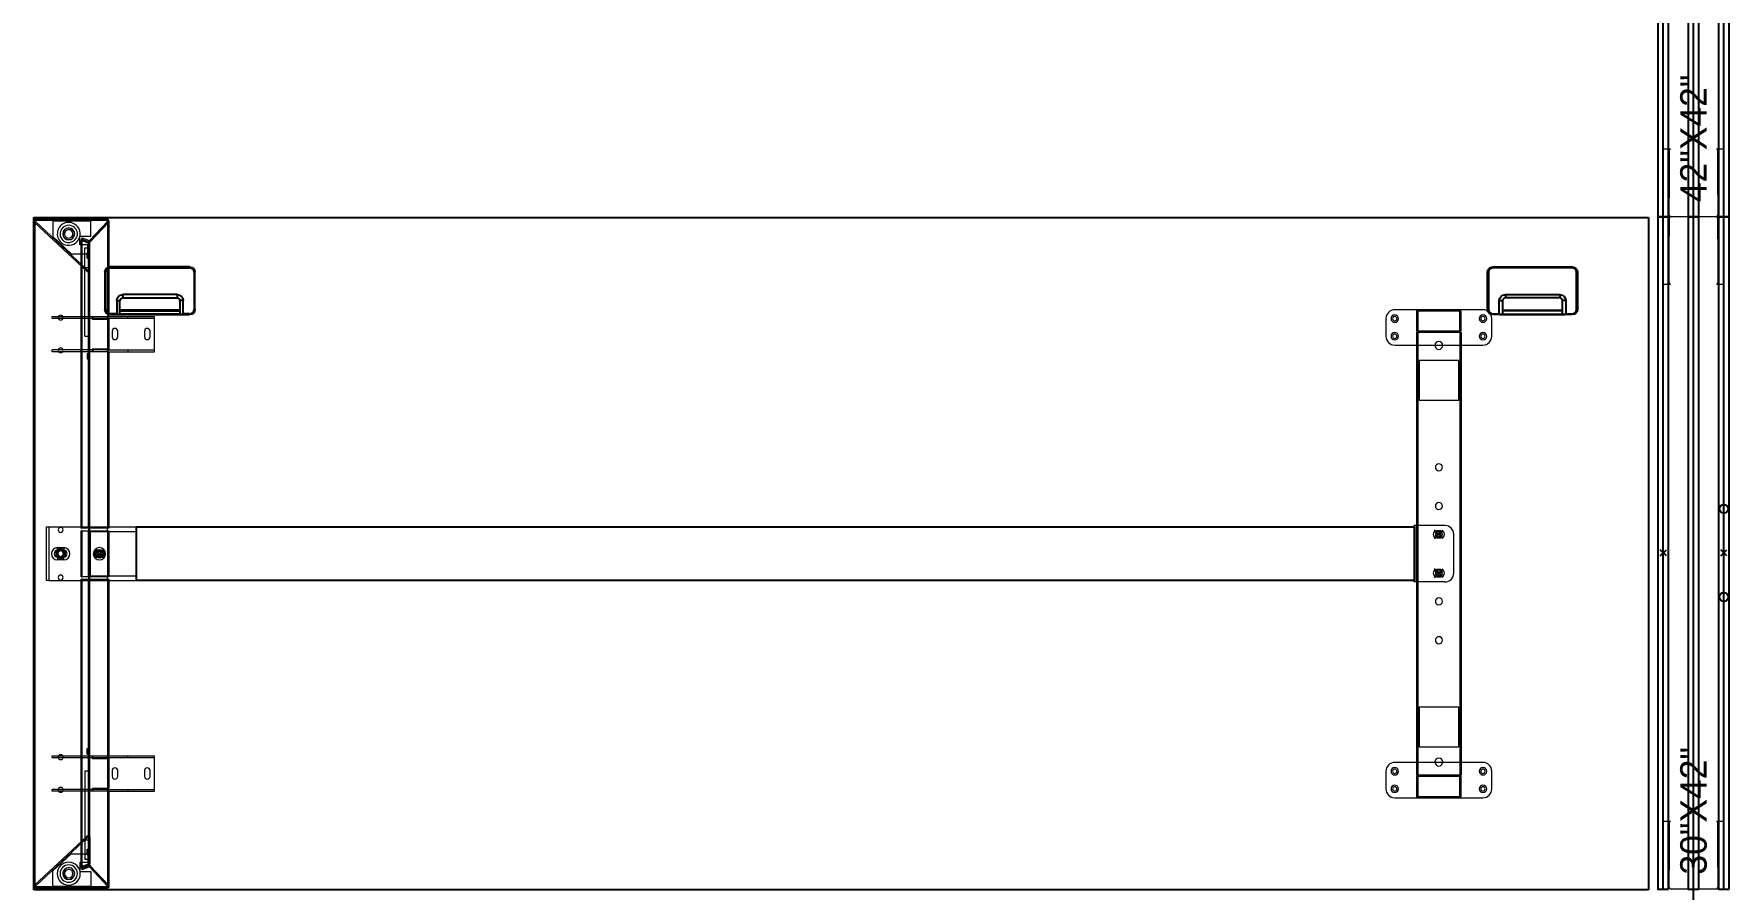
# Model space of a CAD drawing. Header units: inches. Extents: x 126 to 13186, y 9 to 361.
# Drawn here: x 7842.8 to 7918.4, y 110.9 to 149.1 of the extents above; entities that cross this region are included whole.
import ezdxf

# ---------------------------------------------------------------- set-up
doc = ezdxf.new("R2010")
doc.units = ezdxf.units.IN
doc.header["$MEASUREMENT"] = 0
for name, color, linetype in [('DD2D', 7, 'Continuous'), ('DD2D_Geometry', 7, 'Continuous'), ('ENFASIS NEW', 7, 'Continuous'), ('PV-26D', 7, 'Continuous')]:
    doc.layers.add(name, color=color, linetype=linetype)
doc.styles.get("Standard").update_dxf_attribs({"font": 'stylu.ttf'})

# ---------------------------------------------------------------- blocks, each defined once
blk = doc.blocks.new('DD40123072AB')
for p, q in [((-0.915, -0.7687), (-0.915, -0.0067)), ((-0.915, -0.0067), (0.915, -0.0067)), ((0.915, -0.0067), (0.915, -0.7687)), ((0.915, -0.7687), (-0.915, -0.7687))]:
    blk.add_line(p, q)
at = {"layer": 'PV-26D'}
for p, q in [((-0.8345, -0.0687), (-0.8345, -0.1107)), ((-0.8335, -0.0687), (-0.8345, -0.0687)), ((-0.8335, -0.1107), (-0.8335, -0.0687)), ((-0.7385, -0.0627), (-0.8285, -0.0627)), ((-0.8285, -0.0637), (-0.8285, -0.0627)), ((-0.8285, -0.0637), (-0.7385, -0.0637)), ((-0.7385, -0.0637), (-0.7385, -0.0627)), ((-0.7335, -0.0687), (-0.7335, -0.1107)), ((-0.7335, -0.0687), (-0.7325, -0.0687)), ((-0.7325, -0.1107), (-0.7325, -0.0687)), ((0.7325, -0.1107), (0.7325, -0.0687)), ((0.7335, -0.0687), (0.7325, -0.0687)), ((0.7335, -0.0687), (0.7335, -0.1107)), ((0.7385, -0.0627), (0.8285, -0.0627)), ((0.7385, -0.0637), (0.7385, -0.0627)), ((0.8285, -0.0637), (0.7385, -0.0637)), ((0.8285, -0.0637), (0.8285, -0.0627)), ((0.8335, -0.1107), (0.8335, -0.0687)), ((0.8335, -0.0687), (0.8345, -0.0687)), ((0.8345, -0.0687), (0.8345, -0.1107)), ((-0.7527, -0.094), (-0.8143, -0.094)), ((-0.8143, -0.094), (-0.8143, -0.0977)), ((-0.7527, -0.094), (-0.7527, -0.0977)), ((0.7527, -0.094), (0.8143, -0.094)), ((0.7527, -0.094), (0.7527, -0.0977)), ((0.8143, -0.094), (0.8143, -0.0977)), ((-0.8335, -0.1107), (-0.8345, -0.1107)), ((-0.8212, -0.1009), (-0.8212, -0.1157)), ((-0.8212, -0.1009), (-0.8175, -0.1009)), ((-0.8175, -0.1167), (-0.8175, -0.1009)), ((-0.7495, -0.1117), (-0.8175, -0.1117)), ((-0.7495, -0.1119), (-0.8175, -0.1119)), ((-0.8175, -0.1124), (-0.7495, -0.1124)), ((-0.8143, -0.0977), (-0.7527, -0.0977)), ((-0.7495, -0.1009), (-0.7495, -0.1167)), ((-0.7458, -0.1009), (-0.7495, -0.1009)), ((-0.7458, -0.1157), (-0.7458, -0.1009)), ((-0.7335, -0.1107), (-0.7325, -0.1107)), ((0.7335, -0.1107), (0.7325, -0.1107)), ((0.7458, -0.1157), (0.7458, -0.1009)), ((0.7458, -0.1009), (0.7495, -0.1009)), ((0.7495, -0.1009), (0.7495, -0.1167)), ((0.7495, -0.1117), (0.8175, -0.1117)), ((0.7495, -0.1119), (0.8175, -0.1119)), ((0.8175, -0.1124), (0.7495, -0.1124)), ((0.8143, -0.0977), (0.7527, -0.0977)), ((0.8175, -0.1167), (0.8175, -0.1009)), ((0.8212, -0.1009), (0.8175, -0.1009)), ((0.8212, -0.1009), (0.8212, -0.1157)), ((0.8335, -0.1107), (0.8345, -0.1107)), ((-0.8212, -0.1157), (-0.8285, -0.1157)), ((-0.8285, -0.1157), (-0.8285, -0.1167)), ((-0.8285, -0.1167), (-0.8175, -0.1167)), ((-0.7495, -0.1161), (-0.8175, -0.1161)), ((-0.8175, -0.1166), (-0.7495, -0.1166)), ((-0.7495, -0.1167), (-0.8175, -0.1167)), ((-0.7495, -0.1167), (-0.7385, -0.1167)), ((-0.7385, -0.1157), (-0.7458, -0.1157)), ((-0.7385, -0.1157), (-0.7385, -0.1167)), ((0.7385, -0.1157), (0.7458, -0.1157)), ((0.7385, -0.1157), (0.7385, -0.1167)), ((0.7495, -0.1167), (0.7385, -0.1167)), ((0.7495, -0.1161), (0.8175, -0.1161)), ((0.8175, -0.1166), (0.7495, -0.1166)), ((0.7495, -0.1167), (0.8175, -0.1167)), ((0.8285, -0.1167), (0.8175, -0.1167)), ((0.8212, -0.1157), (0.8285, -0.1157)), ((0.8285, -0.1157), (0.8285, -0.1167))]:
    blk.add_line(p, q, dxfattribs=at)
at = {"layer": 'PV-26D', "extrusion": (0, 0, -1)}
for centre, radius, start, end in [((0.8285, -0.0687), 0.006, 0, 90), ((0.7385, -0.0687), 0.006, 90, 180), ((-0.7385, -0.0687), 0.006, 0, 90), ((-0.8285, -0.0687), 0.006, 90, 180), ((0.8143, -0.1009), 0.00691, 0, 90), ((0.7527, -0.1009), 0.00691, 90, 180), ((-0.7527, -0.1009), 0.00691, 0, 90), ((-0.8143, -0.1009), 0.00691, 90, 180), ((0.8285, -0.1107), 0.006, 270, 0), ((0.7385, -0.1107), 0.006, 180, 270), ((-0.7385, -0.1107), 0.006, 270, 0), ((-0.8285, -0.1107), 0.006, 180, 270)]:
    blk.add_arc(centre, radius, start, end, dxfattribs=at)
at = {"layer": 'PV-26D'}
for centre, radius, start, end in [((-0.8285, -0.0687), 0.005, 90, 180), ((-0.7385, -0.0687), 0.005, 0, 90), ((0.7385, -0.0687), 0.005, 90, 180), ((0.8285, -0.0687), 0.005, 0, 90), ((-0.8285, -0.1107), 0.005, 180, 270), ((-0.8143, -0.1009), 0.00318, 90, 180), ((-0.7527, -0.1009), 0.00318, 0, 90), ((-0.7385, -0.1107), 0.005, 270, 0), ((0.7385, -0.1107), 0.005, 180, 270), ((0.7527, -0.1009), 0.00318, 90, 180), ((0.8143, -0.1009), 0.00318, 0, 90), ((0.8285, -0.1107), 0.005, 270, 0)]:
    blk.add_arc(centre, radius, start, end, dxfattribs=at)
for points in [[(-0.8175, -0.1167), (-0.8197, -0.1167), (-0.8212, -0.1163), (-0.8212, -0.1157)], [(-0.7458, -0.1157), (-0.7458, -0.1163), (-0.7473, -0.1167), (-0.7495, -0.1167)], [(0.7458, -0.1157), (0.7458, -0.1163), (0.7473, -0.1167), (0.7495, -0.1167)], [(0.8175, -0.1167), (0.8197, -0.1167), (0.8212, -0.1163), (0.8212, -0.1157)]]:
    blk.add_rational_spline(points, [1, 0.804737854124, 0.804737854124, 1], degree=3, dxfattribs=at)
blk = doc.blocks.new('DD350130S')
at = {"color": 0, "linetype": 'Continuous', "lineweight": 0}
for p, q in [((0, -0.377), (0, 0.377)), ((0.0006, 0.3755), (0.0598, 0.3203)), ((0.0006, 0.3755), (0.0598, 0.3203)), ((0.0015, -0.377), (0.0015, 0.377)), ((0.0017, 0.3766), (0.0609, 0.3214)), ((0.0017, 0.3766), (0.0609, 0.3214)), ((0.0829, 0.379), (0.002, 0.379)), ((0.002, 0.379), (0.0829, 0.379)), ((0.0829, 0.3775), (0.002, 0.3775)), ((0.0829, 0.3775), (0.002, 0.3775)), ((0.0645, 0.377), (0.0215, 0.377)), ((0.0215, 0.377), (0.0215, 0.3594)), ((0.0631, 0.355), (0.0833, 0.3766)), ((0.0632, 0.3549), (0.0833, 0.3765)), ((0.0642, 0.3539), (0.0844, 0.3756)), ((0.0643, 0.3539), (0.0844, 0.3755)), ((0.0645, 0.36), (0.0645, 0.377)), ((0.0835, 0.3769), (0.0835, 0.269)), ((0.085, 0.3769), (0.085, 0.269)), ((0.0215, 0.3594), (0.0423, 0.34)), ((0.052, 0.35), (0.052, 0.36)), ((0.052, 0.36), (0.0645, 0.36)), ((0.061, 0.35), (0.052, 0.35)), ((0.0534, 0.355), (0.0539, 0.3564)), ((0.0534, 0.3549), (0.054, 0.3563)), ((0.0614, 0.3518), (0.0534, 0.355)), ((0.0614, 0.3518), (0.0534, 0.3549)), ((0.0534, 0.029), (0.0534, 0.3549)), ((0.0619, 0.3533), (0.0539, 0.3564)), ((0.054, 0.3566), (0.0546, 0.358)), ((0.054, 0.3565), (0.0546, 0.3579)), ((0.054, 0.3566), (0.062, 0.3534)), ((0.054, 0.3565), (0.062, 0.3534)), ((0.054, 0.029), (0.054, 0.3565)), ((0.062, 0.3532), (0.054, 0.3563)), ((0.054, 0.029), (0.054, 0.3563)), ((0.0546, 0.358), (0.0626, 0.3549)), ((0.0546, 0.3579), (0.0626, 0.3548)), ((0.0546, 0.029), (0.0546, 0.3579)), ((0.0576, 0.2465), (0.0576, 0.3465)), ((0.0576, 0.3465), (0.0617, 0.3465)), ((0.061, 0.34), (0.061, 0.35)), ((0.0617, 0.3218), (0.0617, 0.3514)), ((0.0617, 0.029), (0.0617, 0.3513)), ((0.0632, 0.3218), (0.0632, 0.3514)), ((0.0633, 0.029), (0.0633, 0.3513)), ((0.0423, 0.34), (0.061, 0.34)), ((0.0602, 0.3349), (0.0602, 0.3411)), ((0.0602, 0.3411), (0.0617, 0.3411)), ((0.0602, 0.3349), (0.0617, 0.3349)), ((0.0617, 0.3399), (0.0632, 0.3399)), ((0.0617, 0.3396), (0.0632, 0.3396)), ((0.0617, 0.3364), (0.0617, 0.3396)), ((0.0617, 0.3364), (0.0632, 0.3364)), ((0.0617, 0.3336), (0.0632, 0.3336)), ((0.0576, 0.3245), (0.0617, 0.3245)), ((0.0617, 0.3122), (0.0633, 0.3122)), ((0.0617, 0.3058), (0.0633, 0.3058)), ((0.0206, 0.2671), (0.0206, 0.269)), ((0.0206, 0.269), (0.0279, 0.269)), ((0.0279, 0.269), (0.0326, 0.269)), ((0.0326, 0.269), (0.0829, 0.269)), ((0.0617, 0.2722), (0.0633, 0.2722)), ((0.066, 0.269), (0.066, 0.266)), ((0.0671, 0.266), (0.0671, 0.269)), ((0.0836, 0.269), (0.0829, 0.269)), ((0.0829, 0.269), (0.0829, 0.269)), ((0.0829, 0.269), (0.0829, 0.266)), ((0.0836, 0.269), (0.0836, 0.2665)), ((0.0836, 0.269), (0.1366, 0.269)), ((0.1066, 0.2671), (0.1066, 0.269)), ((0.1366, 0.2665), (0.1366, 0.269)), ((0.0206, 0.2671), (0.0275, 0.2671)), ((0.0275, 0.2671), (0.033, 0.2671)), ((0.033, 0.2671), (0.0829, 0.2671)), ((0.0617, 0.2658), (0.0633, 0.2658)), ((0.066, 0.266), (0.0829, 0.266)), ((0.0829, 0.2671), (0.0836, 0.2671)), ((0.0829, 0.266), (0.0836, 0.266)), ((0.0829, 0.266), (0.0829, 0.266)), ((0.0835, 0.266), (0.0835, 0.232)), ((0.0836, 0.2671), (0.1366, 0.2671)), ((0.0836, 0.2315), (0.0836, 0.2665)), ((0.0836, 0.266), (0.085, 0.266)), ((0.085, 0.266), (0.085, 0.232)), ((0.0886, 0.2522), (0.0886, 0.2458)), ((0.095, 0.2458), (0.095, 0.2522)), ((0.1253, 0.2522), (0.1253, 0.2458)), ((0.1316, 0.2458), (0.1316, 0.2522)), ((0.1366, 0.2315), (0.1366, 0.2665)), ((0.0206, 0.229), (0.0206, 0.2309)), ((0.0275, 0.2309), (0.0206, 0.2309)), ((0.033, 0.2309), (0.0275, 0.2309)), ((0.0829, 0.2309), (0.033, 0.2309)), ((0.0576, 0.2465), (0.0617, 0.2465)), ((0.0829, 0.232), (0.066, 0.232)), ((0.066, 0.232), (0.066, 0.229)), ((0.0671, 0.229), (0.0671, 0.232)), ((0.0836, 0.232), (0.0829, 0.232)), ((0.0829, 0.232), (0.0829, 0.232)), ((0.0829, 0.232), (0.0829, 0.229)), ((0.0836, 0.2309), (0.0829, 0.2309)), ((0.085, 0.232), (0.0836, 0.232)), ((0.0836, 0.2315), (0.0836, 0.229)), ((0.0836, 0.2309), (0.1366, 0.2309)), ((0.1066, 0.2309), (0.1066, 0.229)), ((0.1366, 0.229), (0.1366, 0.2315)), ((0.0279, 0.229), (0.0206, 0.229)), ((0.0326, 0.229), (0.0279, 0.229)), ((0.0829, 0.229), (0.0326, 0.229)), ((0.0602, 0.2271), (0.0617, 0.2271)), ((0.0602, 0.2271), (0.0602, 0.2209)), ((0.0602, 0.2209), (0.0617, 0.2209)), ((0.0617, 0.2256), (0.0617, 0.2224)), ((0.0617, 0.2256), (0.0633, 0.2256)), ((0.0617, 0.2224), (0.0633, 0.2224)), ((0.0829, 0.229), (0.0836, 0.229)), ((0.0829, 0.229), (0.0829, 0.229)), ((0.0835, 0.229), (0.0835, 0.029)), ((0.0836, 0.229), (0.1366, 0.229)), ((0.085, 0.229), (0.085, 0.029)), ((0.0534, 0.029), (0.054, 0.029)), ((0.0534, -0.026), (0.0534, 0.026)), ((0.0534, 0.026), (0.054, 0.026)), ((0.0546, 0.029), (0.054, 0.029)), ((0.054, 0.029), (0.054, 0.029)), ((0.054, -0.026), (0.054, 0.026)), ((0.0546, 0.026), (0.054, 0.026)), ((0.054, 0.026), (0.054, 0.026)), ((0.054, -0.026), (0.054, 0.026)), ((0.0626, 0.029), (0.0546, 0.029)), ((0.0546, 0.026), (0.0626, 0.026)), ((0.0546, -0.026), (0.0546, 0.026)), ((0.0617, 0.029), (0.0617, 0.026)), ((0.0617, -0.026), (0.0617, 0.026)), ((0.0626, 0.029), (0.0632, 0.029)), ((0.0632, 0.026), (0.0626, 0.026)), ((0.0829, 0.029), (0.0632, 0.029)), ((0.0632, 0.026), (0.0829, 0.026)), ((0.0633, 0.026), (0.0633, 0.029)), ((0.0633, -0.026), (0.0633, 0.026)), ((0.085, 0.029), (0.0829, 0.029)), ((0.0829, 0.029), (0.0829, 0.029)), ((0.0829, 0.029), (0.0829, 0.026)), ((0.0829, 0.026), (0.085, 0.026)), ((0.0829, 0.026), (0.0829, 0.026)), ((0.0835, 0.026), (0.0835, -0.026)), ((0.085, 0.026), (0.085, -0.026)), ((0.0722, 0.004), (0.0708, 0.004)), ((0.0764, 0.004), (0.0722, 0.004)), ((0.0764, 0.004), (0.0775, 0.004)), ((0.0708, -0.004), (0.0722, -0.004)), ((0.0722, -0.004), (0.0764, -0.004)), ((0.0764, -0.004), (0.0775, -0.004)), ((0.0534, -0.026), (0.054, -0.026)), ((0.0534, -0.3549), (0.0534, -0.029)), ((0.0534, -0.029), (0.054, -0.029)), ((0.0546, -0.026), (0.054, -0.026)), ((0.054, -0.026), (0.054, -0.026)), ((0.054, -0.3565), (0.054, -0.029)), ((0.0546, -0.029), (0.054, -0.029)), ((0.054, -0.029), (0.054, -0.029)), ((0.054, -0.3563), (0.054, -0.029)), ((0.0626, -0.026), (0.0546, -0.026)), ((0.0546, -0.029), (0.0626, -0.029)), ((0.0546, -0.3579), (0.0546, -0.029)), ((0.0617, -0.026), (0.0617, -0.029)), ((0.0617, -0.3513), (0.0617, -0.029)), ((0.0626, -0.026), (0.0632, -0.026)), ((0.0632, -0.029), (0.0626, -0.029)), ((0.0829, -0.026), (0.0632, -0.026)), ((0.0632, -0.029), (0.0829, -0.029)), ((0.0633, -0.029), (0.0633, -0.026)), ((0.0633, -0.3513), (0.0633, -0.029)), ((0.085, -0.026), (0.0829, -0.026)), ((0.0829, -0.026), (0.0829, -0.026)), ((0.0829, -0.026), (0.0829, -0.029)), ((0.0829, -0.029), (0.085, -0.029)), ((0.0829, -0.029), (0.0829, -0.029)), ((0.0835, -0.029), (0.0835, -0.229)), ((0.085, -0.029), (0.085, -0.229)), ((0.0206, -0.2309), (0.0206, -0.229)), ((0.0206, -0.229), (0.0279, -0.229)), ((0.0279, -0.229), (0.0326, -0.229)), ((0.0326, -0.229), (0.0829, -0.229)), ((0.0602, -0.2271), (0.0602, -0.2209)), ((0.0602, -0.2209), (0.0617, -0.2209)), ((0.0602, -0.2271), (0.0617, -0.2271)), ((0.0617, -0.2224), (0.0633, -0.2224)), ((0.0617, -0.2256), (0.0617, -0.2224)), ((0.0617, -0.2256), (0.0633, -0.2256)), ((0.066, -0.229), (0.066, -0.232)), ((0.0671, -0.232), (0.0671, -0.229)), ((0.0836, -0.229), (0.0829, -0.229)), ((0.0829, -0.229), (0.0829, -0.229)), ((0.0829, -0.229), (0.0829, -0.232)), ((0.0836, -0.229), (0.0836, -0.2315)), ((0.0836, -0.229), (0.1366, -0.229)), ((0.1066, -0.2309), (0.1066, -0.229)), ((0.1366, -0.2315), (0.1366, -0.229)), ((0.0206, -0.2309), (0.0275, -0.2309)), ((0.0275, -0.2309), (0.033, -0.2309)), ((0.033, -0.2309), (0.0829, -0.2309)), ((0.0576, -0.2465), (0.0576, -0.3465)), ((0.0617, -0.2465), (0.0576, -0.2465)), ((0.066, -0.232), (0.0829, -0.232)), ((0.0829, -0.2309), (0.0836, -0.2309)), ((0.0829, -0.232), (0.0836, -0.232)), ((0.0829, -0.232), (0.0829, -0.232)), ((0.0835, -0.232), (0.0835, -0.266)), ((0.0836, -0.2309), (0.1366, -0.2309)), ((0.0836, -0.2665), (0.0836, -0.2315)), ((0.0836, -0.232), (0.085, -0.232)), ((0.085, -0.232), (0.085, -0.266)), ((0.0886, -0.2458), (0.0886, -0.2522)), ((0.095, -0.2522), (0.095, -0.2458)), ((0.1253, -0.2458), (0.1253, -0.2522)), ((0.1316, -0.2522), (0.1316, -0.2458)), ((0.1366, -0.2665), (0.1366, -0.2315)), ((0.0206, -0.269), (0.0206, -0.2671)), ((0.0275, -0.2671), (0.0206, -0.2671)), ((0.033, -0.2671), (0.0275, -0.2671)), ((0.0829, -0.2671), (0.033, -0.2671)), ((0.0617, -0.2658), (0.0633, -0.2658)), ((0.0829, -0.266), (0.066, -0.266)), ((0.066, -0.266), (0.066, -0.269)), ((0.0671, -0.269), (0.0671, -0.266)), ((0.0836, -0.266), (0.0829, -0.266)), ((0.0829, -0.266), (0.0829, -0.266)), ((0.0829, -0.266), (0.0829, -0.269)), ((0.0836, -0.2671), (0.0829, -0.2671)), ((0.085, -0.266), (0.0836, -0.266)), ((0.0836, -0.2665), (0.0836, -0.269)), ((0.0836, -0.2671), (0.1366, -0.2671)), ((0.1066, -0.2671), (0.1066, -0.269)), ((0.1366, -0.269), (0.1366, -0.2665)), ((0.0279, -0.269), (0.0206, -0.269)), ((0.0326, -0.269), (0.0279, -0.269)), ((0.0829, -0.269), (0.0326, -0.269)), ((0.0617, -0.2722), (0.0633, -0.2722)), ((0.0829, -0.269), (0.0836, -0.269)), ((0.0829, -0.269), (0.0829, -0.269)), ((0.0835, -0.269), (0.0835, -0.3769)), ((0.0836, -0.269), (0.1366, -0.269)), ((0.085, -0.269), (0.085, -0.3769)), ((0.0617, -0.3058), (0.0633, -0.3058)), ((0.0598, -0.3203), (0.0006, -0.3755)), ((0.0006, -0.3755), (0.0598, -0.3203)), ((0.0609, -0.3214), (0.0017, -0.3766)), ((0.0017, -0.3766), (0.0609, -0.3214)), ((0.0617, -0.3245), (0.0576, -0.3245)), ((0.0617, -0.3122), (0.0633, -0.3122)), ((0.0617, -0.3218), (0.0617, -0.3514)), ((0.0632, -0.3218), (0.0632, -0.3514)), ((0.0215, -0.3594), (0.0423, -0.34)), ((0.0423, -0.34), (0.061, -0.34)), ((0.0602, -0.3349), (0.0617, -0.3349)), ((0.0602, -0.3411), (0.0602, -0.3349)), ((0.0602, -0.3411), (0.0617, -0.3411)), ((0.061, -0.34), (0.061, -0.35)), ((0.0617, -0.3336), (0.0632, -0.3336)), ((0.0617, -0.3396), (0.0617, -0.3364)), ((0.0617, -0.3364), (0.0632, -0.3364)), ((0.0617, -0.3396), (0.0632, -0.3396)), ((0.0617, -0.3399), (0.0632, -0.3399)), ((0.0215, -0.377), (0.0215, -0.3594)), ((0.061, -0.35), (0.052, -0.35)), ((0.052, -0.35), (0.052, -0.36)), ((0.052, -0.36), (0.0645, -0.36)), ((0.0534, -0.3549), (0.0614, -0.3518)), ((0.0614, -0.3518), (0.0534, -0.355)), ((0.054, -0.3563), (0.0534, -0.3549)), ((0.0534, -0.355), (0.0539, -0.3564)), ((0.0619, -0.3533), (0.0539, -0.3564)), ((0.054, -0.3563), (0.062, -0.3532)), ((0.062, -0.3534), (0.054, -0.3565)), ((0.054, -0.3566), (0.062, -0.3534)), ((0.0546, -0.3579), (0.054, -0.3565)), ((0.054, -0.3566), (0.0546, -0.358)), ((0.0626, -0.3548), (0.0546, -0.3579)), ((0.0546, -0.358), (0.0626, -0.3549)), ((0.0617, -0.3465), (0.0576, -0.3465)), ((0.0631, -0.355), (0.0833, -0.3766)), ((0.0833, -0.3765), (0.0632, -0.3549)), ((0.0642, -0.3539), (0.0844, -0.3756)), ((0.0844, -0.3755), (0.0643, -0.3539)), ((0.0645, -0.36), (0.0645, -0.377)), ((0.002, -0.3775), (0.0829, -0.3775)), ((0.0829, -0.3775), (0.002, -0.3775)), ((0.0829, -0.379), (0.002, -0.379)), ((0.0829, -0.379), (0.002, -0.379)), ((0.0645, -0.377), (0.0215, -0.377))]:
    blk.add_line(p, q, dxfattribs=at)
at = {"color": 1}
for p, q in [((0.0694, -0.0049), (0.0792, 0.0049)), ((0.0792, -0.0049), (0.0694, 0.0049))]:
    blk.add_line(p, q, dxfattribs=at)
at = {"color": 0, "linetype": 'Continuous', "lineweight": 0}
for centre, radius, start, end in [((0.0395, 0.3625), 0.013, 70.8025, 250.8025), ((0.0395, 0.3625), 0.0098, 70.8025, 250.8025), ((0.0395, 0.3625), 0.00675, 0, 180), ((0.0395, 0.3625), 0.0065, 70.8025, 250.8025), ((0.0395, 0.3625), 0.00476, 70.8025, 250.8025), ((0.0395, 0.3625), 0.013, 250.8025, 70.8025), ((0.0395, 0.3625), 0.0098, 250.8025, 70.8025), ((0.0395, 0.3625), 0.0065, 250.8025, 70.8025), ((0.0395, 0.3625), 0.00476, 250.8025, 70.8025), ((0.0395, 0.3625), 0.00675, 180, 0), ((0.0303, 0.2675), 0.00277, 0, 180), ((0.0303, 0.2675), 0.00277, 180, 0), ((0.0918, 0.2522), 0.00317, 0, 180), ((0.1285, 0.2522), 0.00318, 0, 180), ((0.0303, 0.2305), 0.00277, 0, 180), ((0.0918, 0.2458), 0.00317, 180, 0), ((0.1285, 0.2458), 0.00318, 180, 0), ((0.0303, 0.2305), 0.00277, 180, 0), ((0.0303, 0.027), 0.00278, 0, 180), ((0.0303, 0.027), 0.00278, 180, 0), ((0.0303, 0), 0.0055, 146.8424, 326.8424), ((0.0303, 0), 0.005, 146.8424, 326.8424), ((0.0303, 0), 0.0055, 326.8424, 146.8424), ((0.0303, 0), 0.0045, 0, 180), ((0.0303, 0), 0.0045, 146.8424, 326.8424), ((0.0303, 0), 0.005, 326.8424, 146.8424), ((0.0303, 0), 0.004, 146.8424, 326.8424), ((0.0303, 0), 0.0045, 326.8424, 146.8424), ((0.0303, 0), 0.0037, 146.8424, 326.8424), ((0.0303, 0), 0.004, 326.8424, 146.8424), ((0.0303, 0), 0.00317, 146.8424, 326.8424), ((0.0303, 0), 0.0037, 326.8424, 146.8424), ((0.0303, 0), 0.00317, 326.8424, 146.8424), ((0.0743, 0), 0.0045, 0, 180), ((0.0303, 0), 0.0045, 180, 0), ((0.0743, 0), 0.0045, 180, 0), ((0.0303, -0.027), 0.00278, 0, 180), ((0.0303, -0.027), 0.00278, 180, 0), ((0.0303, -0.2305), 0.00278, 0, 180), ((0.0303, -0.2305), 0.00278, 180, 0), ((0.0918, -0.2458), 0.00317, 0, 180), ((0.1285, -0.2458), 0.00318, 0, 180), ((0.0303, -0.2675), 0.00277, 0, 180), ((0.0303, -0.2675), 0.00277, 180, 0), ((0.0918, -0.2522), 0.00317, 180, 0), ((0.1285, -0.2522), 0.00318, 180, 0), ((0.0395, -0.3625), 0.013, 0, 180), ((0.0395, -0.3625), 0.013, 180, 0), ((0.0395, -0.3625), 0.0098, 0, 180), ((0.0395, -0.3625), 0.0098, 180, 0), ((0.0395, -0.3625), 0.00675, 0, 180), ((0.0395, -0.3625), 0.00675, 180, 0), ((0.0395, -0.3625), 0.0065, 0, 180), ((0.0395, -0.3625), 0.0065, 180, 0), ((0.0395, -0.3625), 0.00476, 0, 180), ((0.0395, -0.3625), 0.00476, 180, 0)]:
    blk.add_arc(centre, radius, start, end, dxfattribs=at)
for centre, start_param, end_param in [((0.0708, 0), 3.141593, 6.283185), ((0.072, 0), 3.141593, 6.283185), ((0.0764, 0), 3.119622, 3.141593), ((0.0764, 0), 1.570796, 3.119622), ((0.0775, 0), 1.570796, 3.141593), ((0.0764, 0), 0.021971, 1.570796), ((0.0764, 0), 0, 0.021971), ((0.0775, 0), 0, 1.570796)]:
    blk.add_ellipse(centre, major_axis=(0, -0.00396), ratio=0.681998, start_param=start_param, end_param=end_param, dxfattribs=at)
for points, weights in [([(0.002, 0.379), (0.0008, 0.379), (0, 0.3782), (0, 0.377)], [1, 0.804737854124, 0.804737854124, 1]), ([(0.002, 0.379), (0.0008, 0.379), (0, 0.3782), (0, 0.377)], [1, 0.804737854124, 0.804737854124, 1]), ([(0, 0.377), (0, 0.3769), (0, 0.3767), (0, 0.3766)], [1, 0.988288867323, 0.979058155761, 0.972307865317]), ([(0, 0.377), (0, 0.3764), (0.0002, 0.3759), (0.0006, 0.3755)], [1, 0.944706716257, 0.944706716257, 1]), ([(0, 0.3766), (0.0001, 0.3762), (0.0003, 0.3758), (0.0006, 0.3755)], [0.972307865317, 0.947187137373, 0.956417848934, 1]), ([(0.002, 0.3775), (0.0017, 0.3775), (0.0015, 0.3773), (0.0015, 0.377)], [1, 0.804737854124, 0.804737854124, 1]), ([(0.002, 0.3775), (0.0017, 0.3775), (0.0015, 0.3773), (0.0015, 0.377)], [1, 0.804737854124, 0.804737854124, 1]), ([(0.0015, 0.377), (0.0015, 0.3768), (0.0016, 0.3767), (0.0017, 0.3766)], [1, 0.944706716257, 0.944706716257, 1]), ([(0.0015, 0.377), (0.0015, 0.3768), (0.0015, 0.3767), (0.0017, 0.3766)], [1, 0.944706716257, 0.944706716257, 1]), ([(0.0829, 0.379), (0.0829, 0.379), (0.0829, 0.379), (0.0829, 0.379)], [0.99417228897, 0.996095139241, 0.998037709584, 1]), ([(0.0846, 0.3782), (0.0842, 0.3787), (0.0836, 0.379), (0.0829, 0.379)], [0.708386720175, 0.737079172893, 0.834283599501, 1]), ([(0.0835, 0.3769), (0.0835, 0.3772), (0.0832, 0.3775), (0.0829, 0.3775)], [1, 0.804737854124, 0.804737854124, 1]), ([(0.0833, 0.3766), (0.0837, 0.377), (0.0835, 0.3775), (0.0829, 0.3775)], [1, 0.59916604595, 0.59916604595, 1]), ([(0.0833, 0.3765), (0.0834, 0.3766), (0.0835, 0.3768), (0.0835, 0.3769)], [1, 0.953611711988, 0.953611711988, 1]), ([(0.0844, 0.3756), (0.0851, 0.3763), (0.0852, 0.3773), (0.0846, 0.3782)], [1, 0.764882446449, 0.667678019841, 0.708386720175]), ([(0.0844, 0.3755), (0.0848, 0.3759), (0.085, 0.3764), (0.085, 0.3769)], [1, 0.953611711988, 0.953611711988, 1]), ([(0.085, 0.3769), (0.085, 0.3774), (0.0849, 0.3778), (0.0846, 0.3782)], [1, 0.918269742137, 0.870749059409, 0.857437951816]), ([(0.0617, 0.3513), (0.0617, 0.3515), (0.0616, 0.3517), (0.0614, 0.3518)], [1, 0.884611873459, 0.884611873459, 1]), ([(0.0617, 0.3514), (0.0617, 0.3516), (0.0616, 0.3518), (0.0614, 0.3518)], [1, 0.884393166085, 0.884393166085, 1]), ([(0.0632, 0.3514), (0.0632, 0.3522), (0.0627, 0.3529), (0.0619, 0.3533)], [1, 0.884393166085, 0.884393166085, 1]), ([(0.062, 0.3534), (0.0628, 0.353), (0.0637, 0.3532), (0.0643, 0.3539)], [1, 0.884174271313, 0.884174271313, 1]), ([(0.062, 0.3534), (0.0628, 0.3531), (0.0637, 0.3533), (0.0642, 0.3539)], [1, 0.884393166085, 0.884393166085, 1]), ([(0.0633, 0.3513), (0.0633, 0.3521), (0.0628, 0.3529), (0.062, 0.3532)], [1, 0.884611873459, 0.884611873459, 1]), ([(0.0626, 0.3549), (0.0628, 0.3548), (0.063, 0.3548), (0.0631, 0.355)], [1, 0.884393166085, 0.884393166085, 1]), ([(0.0626, 0.3548), (0.0628, 0.3547), (0.063, 0.3547), (0.0632, 0.3549)], [1, 0.884174271313, 0.884174271313, 1]), ([(0.0598, 0.3203), (0.0614, 0.3189), (0.0633, 0.3197), (0.0633, 0.3218)], [1, 0.59916604595, 0.59916604595, 1]), ([(0.0598, 0.3203), (0.0613, 0.3189), (0.0632, 0.3197), (0.0632, 0.3218)], [1, 0.59916604595, 0.59916604595, 1]), ([(0.0609, 0.3214), (0.0613, 0.321), (0.0617, 0.3213), (0.0617, 0.3218)], [1, 0.59916604595, 0.59916604595, 1]), ([(0.0609, 0.3214), (0.0612, 0.321), (0.0617, 0.3213), (0.0617, 0.3218)], [1, 0.59916604595, 0.59916604595, 1]), ([(0.0633, -0.3218), (0.0633, -0.3197), (0.0614, -0.3189), (0.0598, -0.3203)], [1, 0.59916604595, 0.59916604595, 1]), ([(0.0598, -0.3203), (0.0613, -0.3189), (0.0632, -0.3197), (0.0632, -0.3218)], [1, 0.59916604595, 0.59916604595, 1]), ([(0.0617, -0.3218), (0.0617, -0.3213), (0.0613, -0.321), (0.0609, -0.3214)], [1, 0.59916604595, 0.59916604595, 1]), ([(0.0609, -0.3214), (0.0612, -0.321), (0.0617, -0.3213), (0.0617, -0.3218)], [1, 0.59916604595, 0.59916604595, 1]), ([(0.0614, -0.3518), (0.0616, -0.3517), (0.0617, -0.3515), (0.0617, -0.3513)], [1, 0.884611873459, 0.884611873459, 1]), ([(0.0617, -0.3514), (0.0617, -0.3516), (0.0616, -0.3518), (0.0614, -0.3518)], [1, 0.884393166085, 0.884393166085, 1]), ([(0.0632, -0.3514), (0.0632, -0.3522), (0.0627, -0.3529), (0.0619, -0.3533)], [1, 0.884393166085, 0.884393166085, 1]), ([(0.062, -0.3532), (0.0628, -0.3529), (0.0633, -0.3521), (0.0633, -0.3513)], [1, 0.884611873459, 0.884611873459, 1]), ([(0.0643, -0.3539), (0.0637, -0.3532), (0.0628, -0.353), (0.062, -0.3534)], [1, 0.884174271313, 0.884174271313, 1]), ([(0.062, -0.3534), (0.0628, -0.3531), (0.0637, -0.3533), (0.0642, -0.3539)], [1, 0.884393166085, 0.884393166085, 1]), ([(0.0632, -0.3549), (0.063, -0.3547), (0.0628, -0.3547), (0.0626, -0.3548)], [1, 0.884174271313, 0.884174271313, 1]), ([(0.0626, -0.3549), (0.0628, -0.3548), (0.063, -0.3548), (0.0631, -0.355)], [1, 0.884393166085, 0.884393166085, 1]), ([(0.0006, -0.3755), (0.0002, -0.3759), (0, -0.3764), (0, -0.377)], [1, 0.944706716257, 0.944706716257, 1]), ([(0, -0.3766), (0.0001, -0.3762), (0.0003, -0.3758), (0.0006, -0.3755)], [0.972307865317, 0.947187137373, 0.956417848934, 1]), ([(0, -0.377), (0, -0.3769), (0, -0.3767), (0, -0.3766)], [1, 0.988288867323, 0.979058155762, 0.972307865317]), ([(0, -0.377), (0, -0.3782), (0.0008, -0.379), (0.002, -0.379)], [1, 0.804737854124, 0.804737854124, 1]), ([(0.002, -0.379), (0.0008, -0.379), (0, -0.3782), (0, -0.377)], [1, 0.804737854124, 0.804737854124, 1]), ([(0.0017, -0.3766), (0.0016, -0.3767), (0.0015, -0.3768), (0.0015, -0.377)], [1, 0.944706716257, 0.944706716257, 1]), ([(0.0015, -0.377), (0.0015, -0.3768), (0.0015, -0.3767), (0.0017, -0.3766)], [1, 0.944706716257, 0.944706716257, 1]), ([(0.0015, -0.377), (0.0015, -0.3773), (0.0017, -0.3775), (0.002, -0.3775)], [1, 0.804737854124, 0.804737854124, 1]), ([(0.002, -0.3775), (0.0017, -0.3775), (0.0015, -0.3773), (0.0015, -0.377)], [1, 0.804737854124, 0.804737854124, 1]), ([(0.0833, -0.3766), (0.0837, -0.377), (0.0835, -0.3775), (0.0829, -0.3775)], [1, 0.59916604595, 0.59916604595, 1]), ([(0.0829, -0.379), (0.0841, -0.379), (0.085, -0.3781), (0.085, -0.3769)], [1, 0.804737854124, 0.804737854124, 1]), ([(0.0829, -0.3775), (0.0832, -0.3775), (0.0835, -0.3772), (0.0835, -0.3769)], [1, 0.804737854124, 0.804737854124, 1]), ([(0.0846, -0.3782), (0.0842, -0.3787), (0.0836, -0.379), (0.0829, -0.379)], [0.708386720227, 0.737079173009, 0.8342835996, 1]), ([(0.0835, -0.3769), (0.0835, -0.3768), (0.0834, -0.3766), (0.0833, -0.3765)], [1, 0.953611711988, 0.953611711988, 1]), ([(0.085, -0.3769), (0.085, -0.3764), (0.0848, -0.3759), (0.0844, -0.3755)], [1, 0.953611711988, 0.953611711988, 1]), ([(0.0844, -0.3756), (0.0851, -0.3763), (0.0852, -0.3773), (0.0846, -0.3782)], [1, 0.76488244635, 0.667678019759, 0.708386720227])]:
    blk.add_rational_spline(points, weights, degree=3, dxfattribs=at)
blk.add_point((0.0743, 0))
blk = doc.blocks.new('DD305172S')
at = {"color": 0, "linetype": 'Continuous', "lineweight": 0}
for p, q in [((-0.06, 0.0305), (-0.0573, 0.0305)), ((-0.06, -0.0305), (-0.06, 0.0305)), ((-0.0573, 0.0305), (0.038, 0.0305)), ((-0.0573, 0.0305), (-0.0573, -0.0305)), ((0.038, 0.025), (-0.01, 0.025)), ((-0.01, -0.025), (-0.01, 0.025)), ((0.038, 0.0305), (0.042, 0.0305)), ((0.0393, 0.025), (0.038, 0.025)), ((0.042, 0.025), (0.0393, 0.025)), ((0.042, 0.0112), (0.042, 0.0305)), ((1.49, 0.0308), (1.49, 0.032)), ((1.4935, 0.032), (1.49, 0.032)), ((1.49, 0.0112), (1.49, 0.0308)), ((1.4927, -0.032), (1.4927, 0.032)), ((1.525, 0.032), (1.4935, 0.032)), ((1.5204, 0.026), (1.5157, 0.026)), ((1.535, -0.022), (1.535, 0.022)), ((-0.0475, 0.007), (-0.0405, 0.007)), ((-0.0475, 0.004), (-0.0475, 0.007)), ((-0.0405, 0.004), (-0.0475, 0.004)), ((-0.0405, 0.007), (-0.0405, 0.004)), ((0.042, 0.0096), (0.042, 0.0112)), ((0.042, -0.0096), (0.042, 0.0096)), ((1.49, 0.0096), (1.49, 0.0112)), ((1.49, -0.0096), (1.49, 0.0096)), ((1.5157, 0.018), (1.5204, 0.018)), ((-0.0475, -0.004), (-0.0475, -0.007)), ((-0.0475, -0.004), (-0.0405, -0.004)), ((-0.0405, -0.007), (-0.0475, -0.007)), ((-0.0405, -0.007), (-0.0405, -0.004)), ((0.042, -0.0112), (0.042, -0.0096)), ((0.042, -0.0305), (0.042, -0.0112)), ((1.49, -0.0112), (1.49, -0.0096)), ((1.49, -0.0308), (1.49, -0.0112)), ((1.5204, -0.018), (1.5157, -0.018)), ((-0.0573, -0.0305), (-0.06, -0.0305)), ((-0.0573, -0.0305), (0.038, -0.0305)), ((-0.01, -0.025), (0.038, -0.025)), ((0.038, -0.025), (0.0393, -0.025)), ((0.038, -0.0305), (0.042, -0.0305)), ((0.0393, -0.025), (0.042, -0.025)), ((1.49, -0.032), (1.49, -0.0308)), ((1.4935, -0.032), (1.49, -0.032)), ((1.525, -0.032), (1.4935, -0.032)), ((1.5157, -0.026), (1.5204, -0.026))]:
    blk.add_line(p, q, dxfattribs=at)
at = {"color": 1}
for p, q in [((1.5131, 0.0171), (1.523, 0.0269)), ((1.523, 0.0171), (1.5131, 0.0269)), ((-0.0049, -0.0049), (0.0049, 0.0049)), ((0.0049, -0.0049), (-0.0049, 0.0049)), ((1.5131, -0.0269), (1.523, -0.0171)), ((1.523, -0.0269), (1.5131, -0.0171))]:
    blk.add_line(p, q, dxfattribs=at)
blk.add_lwpolyline([(1.49, -0.0305), (0.042, -0.0305), (0.042, 0.0305), (1.49, 0.0305)], close=True)
at = {"color": 0, "linetype": 'Continuous', "lineweight": 0}
for centre, radius, start, end in [((1.5157, 0.022), 0.00397, 90, 270), ((1.5181, 0.022), 0.00255, 90, 270), ((1.5181, 0.022), 0.00255, 270, 90), ((1.5204, 0.022), 0.00397, 270, 90), ((1.525, 0.022), 0.01, 0, 90), ((-0.0475, 0), 0.00697, 90, 270), ((-0.0475, 0), 0.00397, 90, 270), ((-0.0405, 0), 0.00697, 270, 90), ((-0.0405, 0), 0.00397, 270, 90), ((0, 0), 0.00697, 90, 270), ((0, 0), 0.00397, 90, 270), ((0, 0), 0.00255, 90, 270), ((0, 0), 0.00697, 270, 90), ((0, 0), 0.00397, 270, 90), ((0, 0), 0.00255, 270, 90), ((1.5157, -0.022), 0.00397, 90, 270), ((1.5204, -0.022), 0.00397, 270, 90), ((1.5181, -0.022), 0.00255, 90, 270), ((1.5181, -0.022), 0.00255, 270, 90), ((1.525, -0.022), 0.01, 270, 0)]:
    blk.add_arc(centre, radius, start, end, dxfattribs=at)
for p in [(1.5181, 0.022), (0, 0), (1.5181, -0.022)]:
    blk.add_point(p)
blk = doc.blocks.new('A$C346468CF')
at = {"color": 0, "linetype": 'Continuous', "lineweight": 0}
for p, q in [((-0.3212, 0.1829), (-0.3412, 0.1829)), ((0.1918, 0.1829), (0.1718, 0.1829)), ((-0.3512, 0.1729), (-0.3512, 0.0729)), ((-0.3112, 0.0729), (-0.3112, 0.1729)), ((0.1618, 0.1729), (0.1618, 0.0729)), ((0.2018, 0.0729), (0.2018, 0.1729)), ((-0.3497, 0.1464), (-0.3497, 0.0994)), ((-0.3277, 0.1483), (-0.3493, 0.1483)), ((-0.3277, 0.1467), (-0.3493, 0.1467)), ((-0.3273, 0.0994), (-0.3273, 0.1464)), ((-0.3258, 0.1483), (-0.3112, 0.1483)), ((-0.3258, 0.1464), (-0.3258, 0.1483)), ((-0.3258, 0.1467), (0.1764, 0.1467)), ((-0.3258, 0.0994), (-0.3258, 0.1464)), ((-0.3258, 0.0994), (-0.3258, 0.1464)), ((-0.3112, 0.1483), (0.1618, 0.1483)), ((-0.2937, 0.1454), (-0.2937, 0.1004)), ((-0.2487, 0.1454), (-0.2937, 0.1454)), ((-0.2487, 0.1004), (-0.2487, 0.1454)), ((0.0993, 0.1454), (0.0993, 0.1004)), ((0.1443, 0.1454), (0.0993, 0.1454)), ((0.1443, 0.1004), (0.1443, 0.1454)), ((0.1618, 0.1483), (0.1764, 0.1483)), ((0.1764, 0.1464), (0.1764, 0.1483)), ((0.1764, 0.1464), (0.1764, 0.0994)), ((0.1764, 0.0994), (0.1764, 0.1464)), ((0.1779, 0.1464), (0.1779, 0.0994)), ((0.1999, 0.1483), (0.1783, 0.1483)), ((0.1999, 0.1467), (0.1783, 0.1467)), ((0.2003, 0.0994), (0.2003, 0.1464)), ((-0.3493, 0.099), (-0.3277, 0.099)), ((-0.3493, 0.0975), (-0.3277, 0.0975)), ((-0.3258, 0.0975), (-0.3258, 0.0994)), ((-0.3258, 0.099), (0.1764, 0.099)), ((-0.3258, 0.0975), (-0.3112, 0.0975)), ((-0.3112, 0.0975), (0.1618, 0.0975)), ((-0.2937, 0.1004), (-0.2487, 0.1004)), ((0.0993, 0.1004), (0.1443, 0.1004)), ((0.1618, 0.0975), (0.1764, 0.0975)), ((0.1764, 0.0975), (0.1764, 0.0994)), ((0.1783, 0.099), (0.1999, 0.099)), ((0.1783, 0.0975), (0.1999, 0.0975)), ((-0.3412, 0.0629), (-0.3212, 0.0629)), ((0.1718, 0.0629), (0.1918, 0.0629))]:
    blk.add_line(p, q, dxfattribs=at)
for centre, radius, start, end in [((-0.3412, 0.1729), 0.01, 90, 180), ((-0.3412, 0.1729), 0.00422, 0, 180), ((-0.3412, 0.1729), 0.00246, 0, 180), ((-0.3212, 0.1729), 0.00422, 0, 180), ((-0.3212, 0.1729), 0.00246, 0, 180), ((-0.3212, 0.1729), 0.01, 0, 90), ((0.1718, 0.1729), 0.01, 90, 180), ((0.1718, 0.1729), 0.00422, 0, 180), ((0.1718, 0.1729), 0.00246, 0, 180), ((0.1918, 0.1729), 0.00422, 0, 180), ((0.1918, 0.1729), 0.00246, 0, 180), ((0.1918, 0.1729), 0.01, 0, 90), ((-0.3412, 0.1729), 0.00422, 180, 0), ((-0.3412, 0.1729), 0.00246, 180, 0), ((-0.3212, 0.1729), 0.00422, 180, 0), ((-0.3212, 0.1729), 0.00246, 180, 0), ((0.1718, 0.1729), 0.00422, 180, 0), ((0.1718, 0.1729), 0.00246, 180, 0), ((0.1918, 0.1729), 0.00422, 180, 0), ((0.1918, 0.1729), 0.00246, 180, 0), ((-0.3493, 0.1464), 0.0019, 90, 180), ((-0.3493, 0.1464), 0.00038, 90, 180), ((-0.3277, 0.1464), 0.0019, 0, 90), ((-0.3277, 0.1464), 0.00038, 0, 90), ((0.1783, 0.1464), 0.0019, 90, 180), ((0.1783, 0.1464), 0.00038, 90, 180), ((0.1999, 0.1464), 0.0019, 0, 90), ((0.1999, 0.1464), 0.00038, 0, 90), ((-0.3108, 0.1229), 0.0045, 90, 270), ((-0.3108, 0.1229), 0.0045, 270, 90), ((-0.1727, 0.1229), 0.00397, 90, 270), ((-0.1727, 0.1229), 0.00397, 270, 90), ((-0.1287, 0.1229), 0.00397, 90, 270), ((-0.1287, 0.1229), 0.00397, 270, 90), ((-0.0967, 0.1229), 0.00397, 90, 270), ((-0.0967, 0.1229), 0.00397, 270, 90), ((-0.0527, 0.1229), 0.00397, 90, 270), ((-0.0527, 0.1229), 0.00397, 270, 90), ((-0.0207, 0.1229), 0.00397, 90, 270), ((-0.0207, 0.1229), 0.00397, 270, 90), ((0.0233, 0.1229), 0.00397, 90, 270), ((0.0233, 0.1229), 0.00397, 270, 90), ((0.1614, 0.1229), 0.0045, 90, 270), ((0.1614, 0.1229), 0.0045, 270, 90), ((-0.3493, 0.0994), 0.0019, 180, 270), ((-0.3493, 0.0994), 0.00038, 180, 270), ((-0.3277, 0.0994), 0.00038, 270, 360), ((-0.3277, 0.0994), 0.0019, 270, 0), ((0.1783, 0.0994), 0.0019, 180, 270), ((0.1783, 0.0994), 0.00038, 180, 270), ((0.1999, 0.0994), 0.00038, 270, 360), ((0.1999, 0.0994), 0.0019, 270, 0), ((-0.3412, 0.0729), 0.00422, 0, 180), ((-0.3212, 0.0729), 0.00422, 0, 180), ((0.1718, 0.0729), 0.00422, 0, 180), ((0.1918, 0.0729), 0.00422, 0, 180), ((-0.3412, 0.0729), 0.01, 180, 270), ((-0.3412, 0.0729), 0.00422, 180, 0), ((-0.3412, 0.0729), 0.00246, 0, 180), ((-0.3412, 0.0729), 0.00246, 180, 0), ((-0.3212, 0.0729), 0.00422, 180, 0), ((-0.3212, 0.0729), 0.00246, 0, 180), ((-0.3212, 0.0729), 0.00246, 180, 0), ((-0.3212, 0.0729), 0.01, 270, 0), ((0.1718, 0.0729), 0.01, 180, 270), ((0.1718, 0.0729), 0.00422, 180, 0), ((0.1718, 0.0729), 0.00246, 0, 180), ((0.1718, 0.0729), 0.00246, 180, 0), ((0.1918, 0.0729), 0.00422, 180, 0), ((0.1918, 0.0729), 0.00246, 0, 180), ((0.1918, 0.0729), 0.00246, 180, 0), ((0.1918, 0.0729), 0.01, 270, 0)]:
    blk.add_arc(centre, radius, start, end, dxfattribs=at)
blk = doc.blocks.new('DD300530S')
blk.add_blockref('A$C346468CF', (0.0747, -0.1229))
blk = doc.blocks.new('DD101030422D')
at = {"color": 1, "linetype": 'Continuous', "lineweight": 0}
for p, q in [((0, -0.0255), (0, 0.0255)), ((0.0017, 0.0275), (0.0218, 0.0275)), ((0.002, 0.0275), (0.0215, 0.0275)), ((0.0747, 0.0275), (0.0215, 0.0275)), ((0.0747, 0.0275), (0.075, 0.0275)), ((0.0765, 0.026), (0.0765, 0.0343)), ((0.6855, 0.0343), (0.0765, 0.0343)), ((0.6855, 0.0343), (0.6855, 0.026)), ((0.6873, 0.0275), (0.687, 0.0275)), ((0.6873, 0.0275), (0.7405, 0.0275)), ((0.7603, 0.0275), (0.7402, 0.0275)), ((0.76, 0.0275), (0.7405, 0.0275)), ((0.762, -0.0255), (0.762, 0.0255)), ((0.025, -0.0275), (0.002, -0.0275)), ((0.025, -0.0275), (0.0747, -0.0275)), ((0.0747, -0.0275), (0.075, -0.0275)), ((0.0765, -0.0343), (0.0765, -0.026)), ((0.6855, -0.0343), (0.0765, -0.0343)), ((0.6855, -0.026), (0.6855, -0.0343)), ((0.6873, -0.0275), (0.687, -0.0275)), ((0.737, -0.0275), (0.6873, -0.0275)), ((0.737, -0.0275), (0.76, -0.0275))]:
    blk.add_line(p, q, dxfattribs=at)
at = {"color": 1}
for p, q in [((0.3775, 0.0379), (0.3845, 0.0308)), ((0.3775, 0.0308), (0.3845, 0.0379)), ((0.3775, -0.0379), (0.3845, -0.0308)), ((0.3775, -0.0308), (0.3845, -0.0379))]:
    blk.add_line(p, q, dxfattribs=at)
for centre in [(0.331, -0.0343), (0.431, -0.0343)]:
    blk.add_circle(centre, 0.005, dxfattribs=at)
at = {"color": 1, "linetype": 'Continuous', "lineweight": 0}
for centre, radius, start, end in [((0.002, 0.0255), 0.00203, 90, 180), ((0.075, 0.026), 0.00151, 10.021, 90), ((0.075, 0.026), 0.00151, 0, 10.021), ((0.687, 0.026), 0.00151, 90, 169.979), ((0.687, 0.026), 0.00151, 169.979, 180), ((0.687, 0.026), 0.00151, 169.979, 180), ((0.76, 0.0255), 0.00203, 0, 90), ((0.002, -0.0255), 0.00203, 180, 270), ((0.075, -0.026), 0.00151, 270, 349.979), ((0.075, -0.026), 0.00151, 349.979, 0), ((0.687, -0.026), 0.00151, 180, 190.021), ((0.687, -0.026), 0.00151, 180, 190.021), ((0.687, -0.026), 0.00151, 190.021, 270), ((0.76, -0.0255), 0.00203, 270, 0)]:
    blk.add_arc(centre, radius, start, end, dxfattribs=at)
at = {"color": 1}
for p in [(0.381, 0.0343), (0.381, -0.0343)]:
    blk.add_point(p, dxfattribs=at)
at = {"insert": (0.0165, 0.0151), "char_height": 0.03, "attachment_point": 1}
blk.add_mtext_dynamic_manual_height_columns('30"X42"', width=75.494015, gutter_width=12.5, heights=[0], dxfattribs=at)
blk = doc.blocks.new('SPACE_DD10103042')
blk.add_blockref('DD101030422D', (0, 0))
blk = doc.blocks.new('DD101042422D')
at = {"color": 1, "linetype": 'Continuous', "lineweight": 0}
for p, q in [((0, -0.0255), (0, 0.0255)), ((0.0017, 0.0275), (0.0218, 0.0275)), ((0.002, 0.0275), (0.0215, 0.0275)), ((0.0747, 0.0275), (0.0215, 0.0275)), ((0.0747, 0.0275), (0.075, 0.0275)), ((0.0765, 0.026), (0.0765, 0.0343)), ((0.9905, 0.0343), (0.0765, 0.0343)), ((0.9905, 0.0343), (0.9905, 0.026)), ((0.9923, 0.0275), (0.992, 0.0275)), ((0.9923, 0.0275), (1.0455, 0.0275)), ((1.0653, 0.0275), (1.0452, 0.0275)), ((1.065, 0.0275), (1.0455, 0.0275)), ((1.067, -0.0255), (1.067, 0.0255)), ((0.025, -0.0275), (0.002, -0.0275)), ((0.025, -0.0275), (0.0747, -0.0275)), ((0.0747, -0.0275), (0.075, -0.0275)), ((0.0765, -0.0343), (0.0765, -0.026)), ((0.9905, -0.0343), (0.0765, -0.0343)), ((0.9905, -0.026), (0.9905, -0.0343)), ((0.9923, -0.0275), (0.992, -0.0275)), ((1.042, -0.0275), (0.9923, -0.0275)), ((1.042, -0.0275), (1.065, -0.0275))]:
    blk.add_line(p, q, dxfattribs=at)
at = {"color": 1}
for p, q in [((0.53, 0.0379), (0.537, 0.0308)), ((0.53, 0.0308), (0.537, 0.0379)), ((0.53, -0.0379), (0.537, -0.0308)), ((0.53, -0.0308), (0.537, -0.0379))]:
    blk.add_line(p, q, dxfattribs=at)
for centre in [(0.4835, -0.0343), (0.5835, -0.0343)]:
    blk.add_circle(centre, 0.005, dxfattribs=at)
at = {"color": 1, "linetype": 'Continuous', "lineweight": 0}
for centre, radius, start, end in [((0.002, 0.0255), 0.00203, 90, 180), ((0.075, 0.026), 0.00151, 10.021, 90), ((0.075, 0.026), 0.00151, 0, 10.021), ((0.992, 0.026), 0.00151, 90, 169.979), ((0.992, 0.026), 0.00151, 169.979, 180), ((0.992, 0.026), 0.00151, 169.979, 180), ((1.065, 0.0255), 0.00203, 0, 90), ((0.002, -0.0255), 0.00203, 180, 270), ((0.075, -0.026), 0.00151, 270, 349.979), ((0.075, -0.026), 0.00151, 349.979, 0), ((0.992, -0.026), 0.00151, 180, 190.021), ((0.992, -0.026), 0.00151, 180, 190.021), ((0.992, -0.026), 0.00151, 190.021, 270), ((1.065, -0.0255), 0.00203, 270, 0)]:
    blk.add_arc(centre, radius, start, end, dxfattribs=at)
at = {"color": 1}
for p in [(0.5335, 0.0343), (0.5335, -0.0343)]:
    blk.add_point(p, dxfattribs=at)
at = {"insert": (0.0165, 0.0151), "char_height": 0.03, "attachment_point": 1}
blk.add_mtext_dynamic_manual_height_columns('42"X42"', width=75.494015, gutter_width=12.5, heights=[0], dxfattribs=at)
blk = doc.blocks.new('SPACE_DD10104242')
blk.add_blockref('DD101042422D', (0, 0))

msp = doc.modelspace()

# ---------------------------------------------------------------- linework, layer by layer
at = {"layer": 'DD2D'}
for p, q in [((7915.495, 140.927), (7915.495, 182.934)), ((7916.845, 140.927), (7916.845, 182.934)), ((7916.845, 140.927), (7916.845, 182.934)), ((7918.196, 140.927), (7918.196, 182.934)), ((7915.495, 110.927), (7915.495, 140.927)), ((7916.845, 140.927), (7916.845, 140.93)), ((7916.845, 110.927), (7916.845, 140.927)), ((7916.845, 110.927), (7916.845, 140.927)), ((7918.196, 110.927), (7918.196, 140.927)), ((7916.845, 110.927), (7916.845, 110.93)), ((7916.845, 68.919), (7916.845, 110.927))]:
    msp.add_line(p, q, dxfattribs=at)
at = {"layer": 'DD2D_Geometry'}
for points in [[(7915.731, 140.927), (7915.731, 182.934), (7915.259, 182.934), (7915.259, 140.927)], [(7917.082, 140.927), (7917.082, 182.934), (7916.609, 182.934), (7916.609, 140.927)], [(7918.432, 140.927), (7918.432, 182.934), (7917.96, 182.934), (7917.96, 140.927)], [(7915.731, 110.927), (7915.731, 140.927), (7915.259, 140.927), (7915.259, 110.927)], [(7917.082, 110.927), (7917.082, 140.927), (7916.609, 140.927), (7916.609, 110.927)], [(7916.845, 140.927), (7916.845, 140.927), (7916.845, 140.93), (7916.845, 140.93)], [(7918.432, 110.927), (7918.432, 140.927), (7917.96, 140.927), (7917.96, 110.927)], [(7916.845, 110.927), (7916.845, 110.927), (7916.845, 110.93), (7916.845, 110.93)]]:
    msp.add_lwpolyline(points, close=True, dxfattribs=at)

# ---------------------------------------------------------------- block references
at = {"layer": 'DD2D_Geometry', "xscale": 39.3700787401575, "yscale": 39.3700787401575, "zscale": 39.3700787401575, "rotation": 90}
for name, p in [('SPACE_DD10104242', (7916.845, 140.927)), ('SPACE_DD10103042', (7916.845, 110.927))]:
    msp.add_blockref(name, p, dxfattribs=at)
at = {"layer": 'ENFASIS NEW', "xscale": 39.3700787401575, "yscale": 39.3700787401575, "zscale": 39.3700787401575}
for name, p in [('DD350130S', (7842.79, 125.889)), ('DD40123072AB', (7878.814, 141.153)), ('DD305172S', (7845.715, 125.889))]:
    msp.add_blockref(name, p, dxfattribs=at)
at = {"layer": 'ENFASIS NEW', "xscale": 39.3700787401575, "yscale": 39.3700787401575, "zscale": 39.3700787401575, "rotation": 270}
msp.add_blockref('DD300530S', (7905.481, 125.889), dxfattribs=at)

doc.saveas('drawing.dxf')
